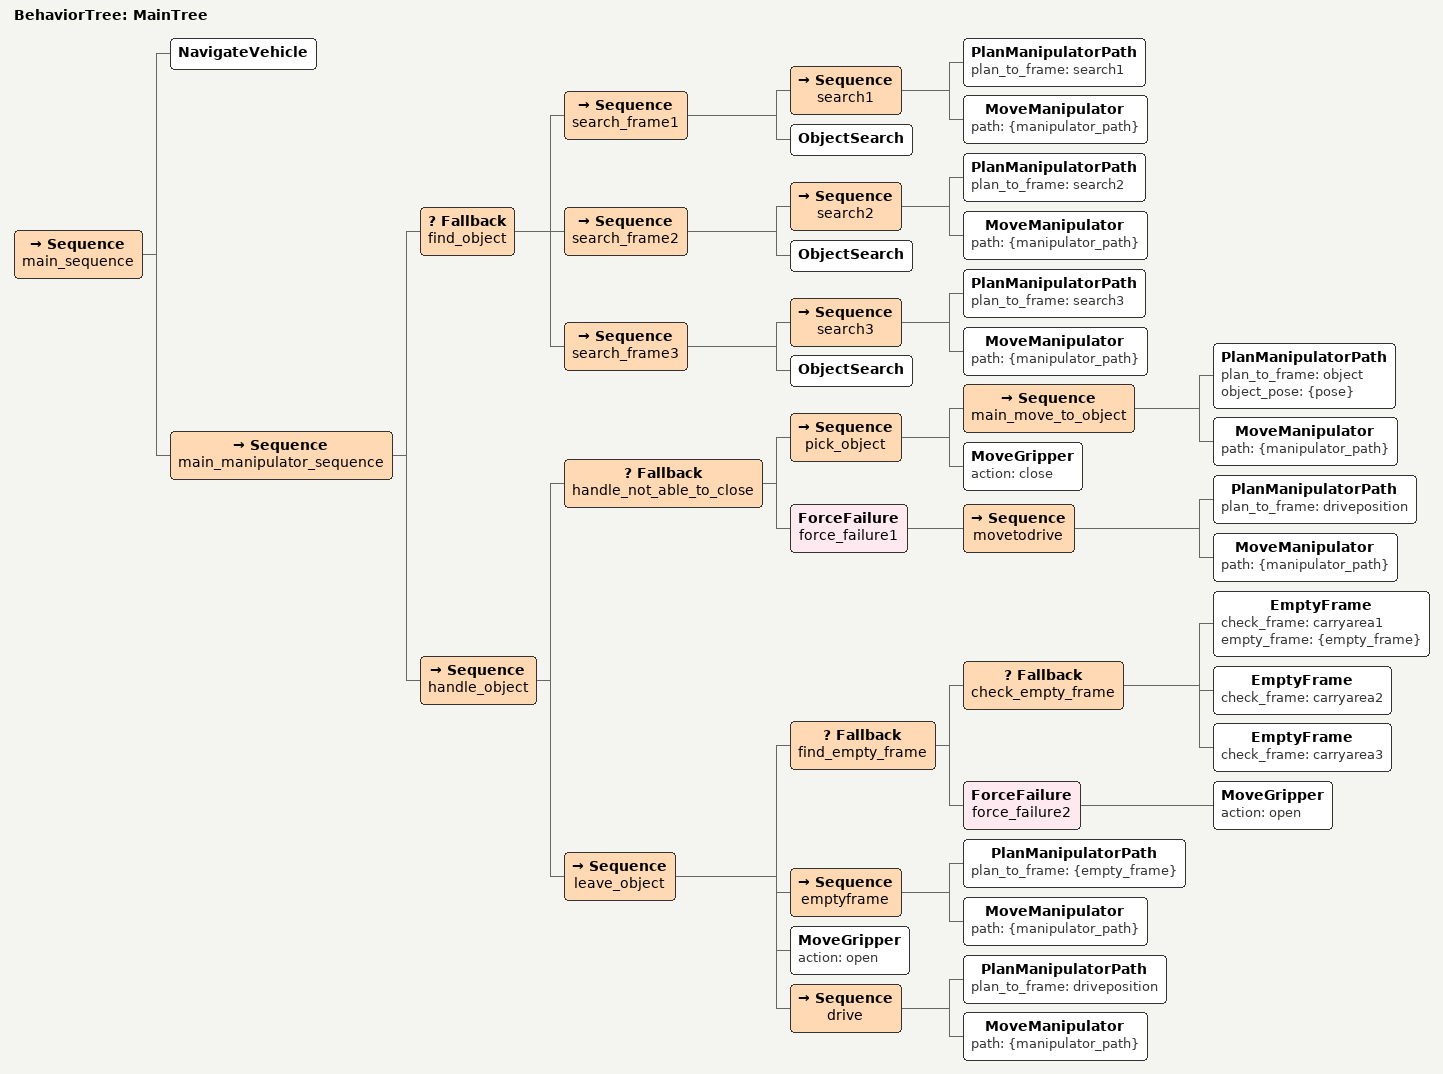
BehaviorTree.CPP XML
<root main_tree_to_execute="MainTree">

  <BehaviorTree ID="MainTree">
    <Sequence name="main_sequence">
        <NavigateVehicle/>
        <Sequence name="main_manipulator_sequence">
            <Fallback name="find_object">
                <Sequence name="search_frame1">
                    <Sequence name="search1">
                        <PlanManipulatorPath plan_to_frame="search1"/>
                        <MoveManipulator path="{manipulator_path}"/>
                    </Sequence>
                    <ObjectSearch/>
                </Sequence>
                <Sequence name="search_frame2">
                    <Sequence name="search2">
                        <PlanManipulatorPath plan_to_frame="search2"/>
                        <MoveManipulator path="{manipulator_path}"/>
                    </Sequence>
                    <ObjectSearch/>
                </Sequence>
                <Sequence name="search_frame3">
                    <Sequence name="search3">
                        <PlanManipulatorPath plan_to_frame="search3"/>
                        <MoveManipulator path="{manipulator_path}"/>
                    </Sequence>
                    <ObjectSearch/>
                </Sequence>
            </Fallback>
            <Sequence name="handle_object">
                <Fallback name="handle_not_able_to_close">
                    <Sequence name="pick_object">
                        <Sequence name="main_move_to_object">
                            <PlanManipulatorPath plan_to_frame="object" object_pose="{pose}"/>
                            <MoveManipulator path="{manipulator_path}"/>
                        </Sequence>
                        <MoveGripper action="close"/>
                    </Sequence>
                    <ForceFailure name="force_failure1">
                        <Sequence name="movetodrive">
                            <PlanManipulatorPath plan_to_frame="driveposition"/>
                            <MoveManipulator path="{manipulator_path}"/>
                        </Sequence>
                    </ForceFailure>
                </Fallback>
                <Sequence name="leave_object">
                    <Fallback name="find_empty_frame">
                        <Fallback name="check_empty_frame">
                            <EmptyFrame check_frame="carryarea1" empty_frame="{empty_frame}"/>
                            <EmptyFrame check_frame="carryarea2"/>
                            <EmptyFrame check_frame="carryarea3"/>
                        </Fallback>
                        <ForceFailure name="force_failure2">
                            <MoveGripper action="open"/>
                        </ForceFailure>
                    </Fallback>
                    <Sequence name="emptyframe">
                        <PlanManipulatorPath plan_to_frame="{empty_frame}"/>
                        <MoveManipulator path="{manipulator_path}"/>
                    </Sequence>
                    <MoveGripper action="open"/>
                    <Sequence name="drive">
                        <PlanManipulatorPath plan_to_frame="driveposition"/>
                        <MoveManipulator path="{manipulator_path}"/>
                    </Sequence>
                </Sequence>
            </Sequence>
        </Sequence>
    </Sequence>
  </BehaviorTree>
</root>
